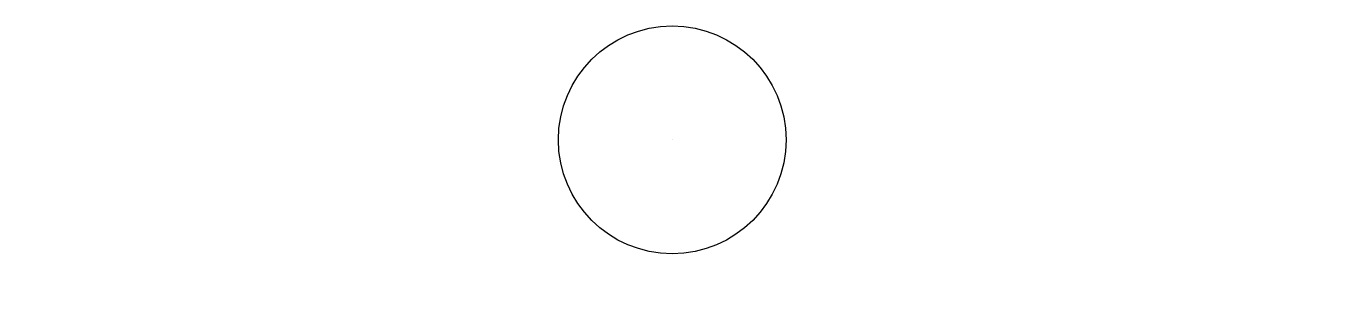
# Model space of a CAD drawing. Header units: metres. Extents: x -0.17 to 0.172, y -0.044 to 0.03.
import ezdxf
from ezdxf.enums import TextEntityAlignment as Align

# ---------------------------------------------------------------- set-up
doc = ezdxf.new("R2010")
doc.units = ezdxf.units.M
doc.layers.add('3D_Mast_XS_Steel01', color=253, linetype='Continuous')
doc.layers.add('3D_Tekst_XS_ColBlackS', color=250, linetype='Continuous')
doc.styles.add('ISOCPEUR', font='isocpeur.ttf', dxfattribs={"height": 1})

msp = doc.modelspace()

# ---------------------------------------------------------------- linework, layer by layer
at = {"layer": '3D_Mast_XS_Steel01'}
msp.add_polyline3d([(0, 0, -0.075), (0, 0, 0.075)], dxfattribs=at)
msp.add_circle((0, 0), 0.03, dxfattribs=at)

# ---------------------------------------------------------------- texts
at = {"layer": '3D_Tekst_XS_ColBlackS', "extrusion": (-4.44089e-16, -1, 4.66974e-16), "style": 'ISOCPEUR'}
for tag, text, p in [('T03', 'T03', (-0.15, -0.025, 0.0435)), ('T02', 'T02', (-0.15, 0, 0.0435)), ('T01', 'T01', (-0.15, 0.025, 0.0435)), ('T05', 'T05', (0.15, 0, 0.0435))]:
    msp.add_attdef(tag, text=text, height=0.02, dxfattribs=at).set_placement(p, align=Align.MIDDLE_CENTER)
at = {"layer": '3D_Tekst_XS_ColBlackS', "extrusion": (4.44089e-16, -1, 4.66974e-16), "style": 'ISOCPEUR'}
for tag, text, p in [('T04', 'T04', (0.15, 0.025, 0.0435)), ('T06', 'T06', (0.15, -0.025, 0.0435))]:
    msp.add_attdef(tag, text=text, height=0.02, dxfattribs=at).set_placement(p, align=Align.MIDDLE_CENTER)

doc.saveas('drawing.dxf')
